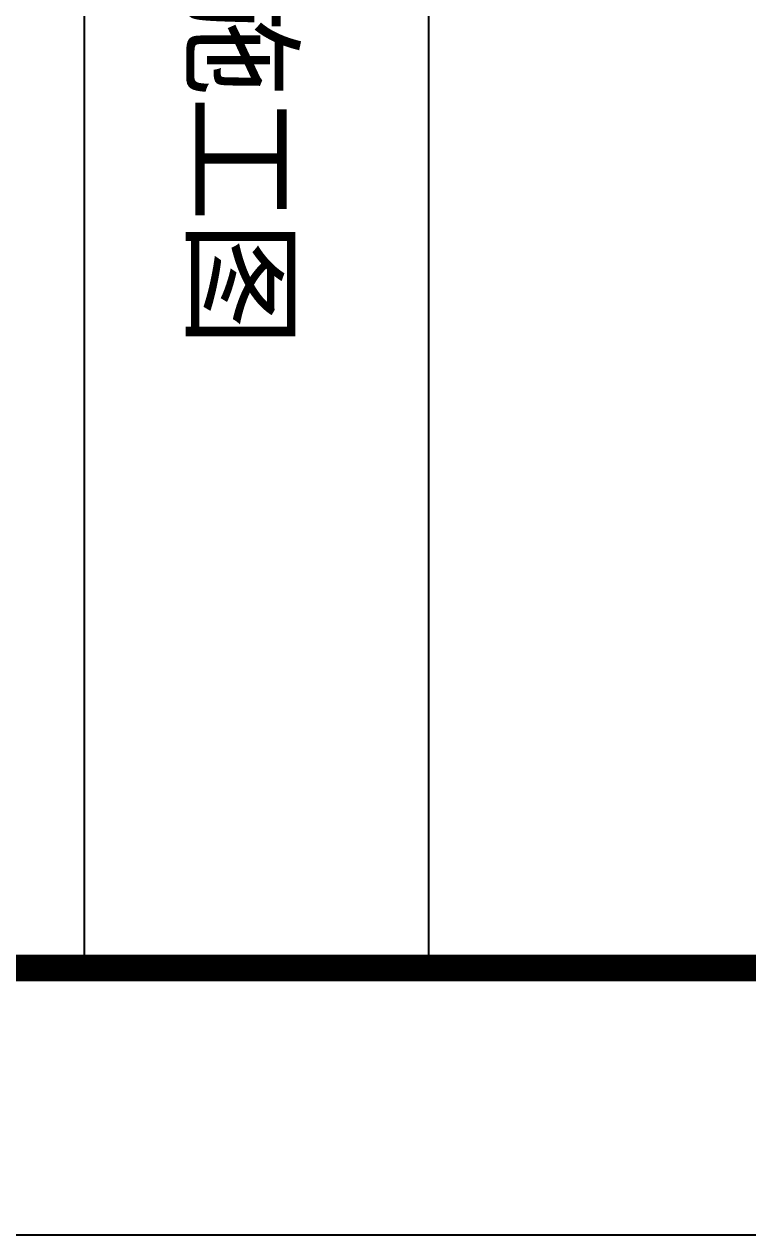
# Model space of a CAD drawing. Extents: x -737978 to 768813, y -372247 to 1140308.
# Drawn here: x -670158 to -669480, y -338663 to -337528 of the extents above; entities that cross this region are included whole.
import ezdxf

# ---------------------------------------------------------------- set-up
doc = ezdxf.new("R2010")
doc.units = 0
doc.header["$LTSCALE"] = 10
doc.header["$MEASUREMENT"] = 0
doc.layers.get('0').update_dxf_attribs({"linetype": 'CONTINUOUS'})
doc.layers.add('PUB_TITLE', color=4, linetype='CONTINUOUS')
doc.styles.add('-宋体', font='', dxfattribs={"width": 0.8})
doc.styles.get('-宋体').set_extended_font_data('SimSun')

# ---------------------------------------------------------------- blocks, each defined once
blk = doc.blocks.new('TQ1')
at = {"layer": 'PUB_TITLE'}
for p, q in [((-49854.8, -407354.8), (-43854.8, -407354.8)), ((-49854.8, -408254.8), (-43854.8, -408254.8))]:
    blk.add_line(p, q, dxfattribs=at)
at = {"layer": 'PUB_TITLE', "style": '-宋体'}
blk.add_text('施工图', height=240, dxfattribs=at).set_placement((-46462.9, -407963.2))

msp = doc.modelspace()

# ---------------------------------------------------------------- linework, layer by layer
at = {"layer": 'PUB_TITLE'}
msp.add_lwpolyline([(-674007.6, -338662.7), (-659157.6, -338662.7), (-659157.6, -307137.7), (-674007.6, -307137.7)], close=True, dxfattribs=at)
at = {"layer": 'PUB_TITLE', "const_width": 25}
msp.add_lwpolyline([(-673757.6, -338412.7), (-659407.6, -338412.7), (-659407.6, -307762.7), (-673757.6, -307762.7)], close=True, dxfattribs=at)

# ---------------------------------------------------------------- block references
at = {"xscale": 0.3583835528172438, "yscale": 0.3583835528172438, "zscale": 0.3583835528172438, "rotation": 270}
msp.add_blockref('TQ1', (-523790.3, -354129.5), dxfattribs=at)

doc.saveas('drawing.dxf')
